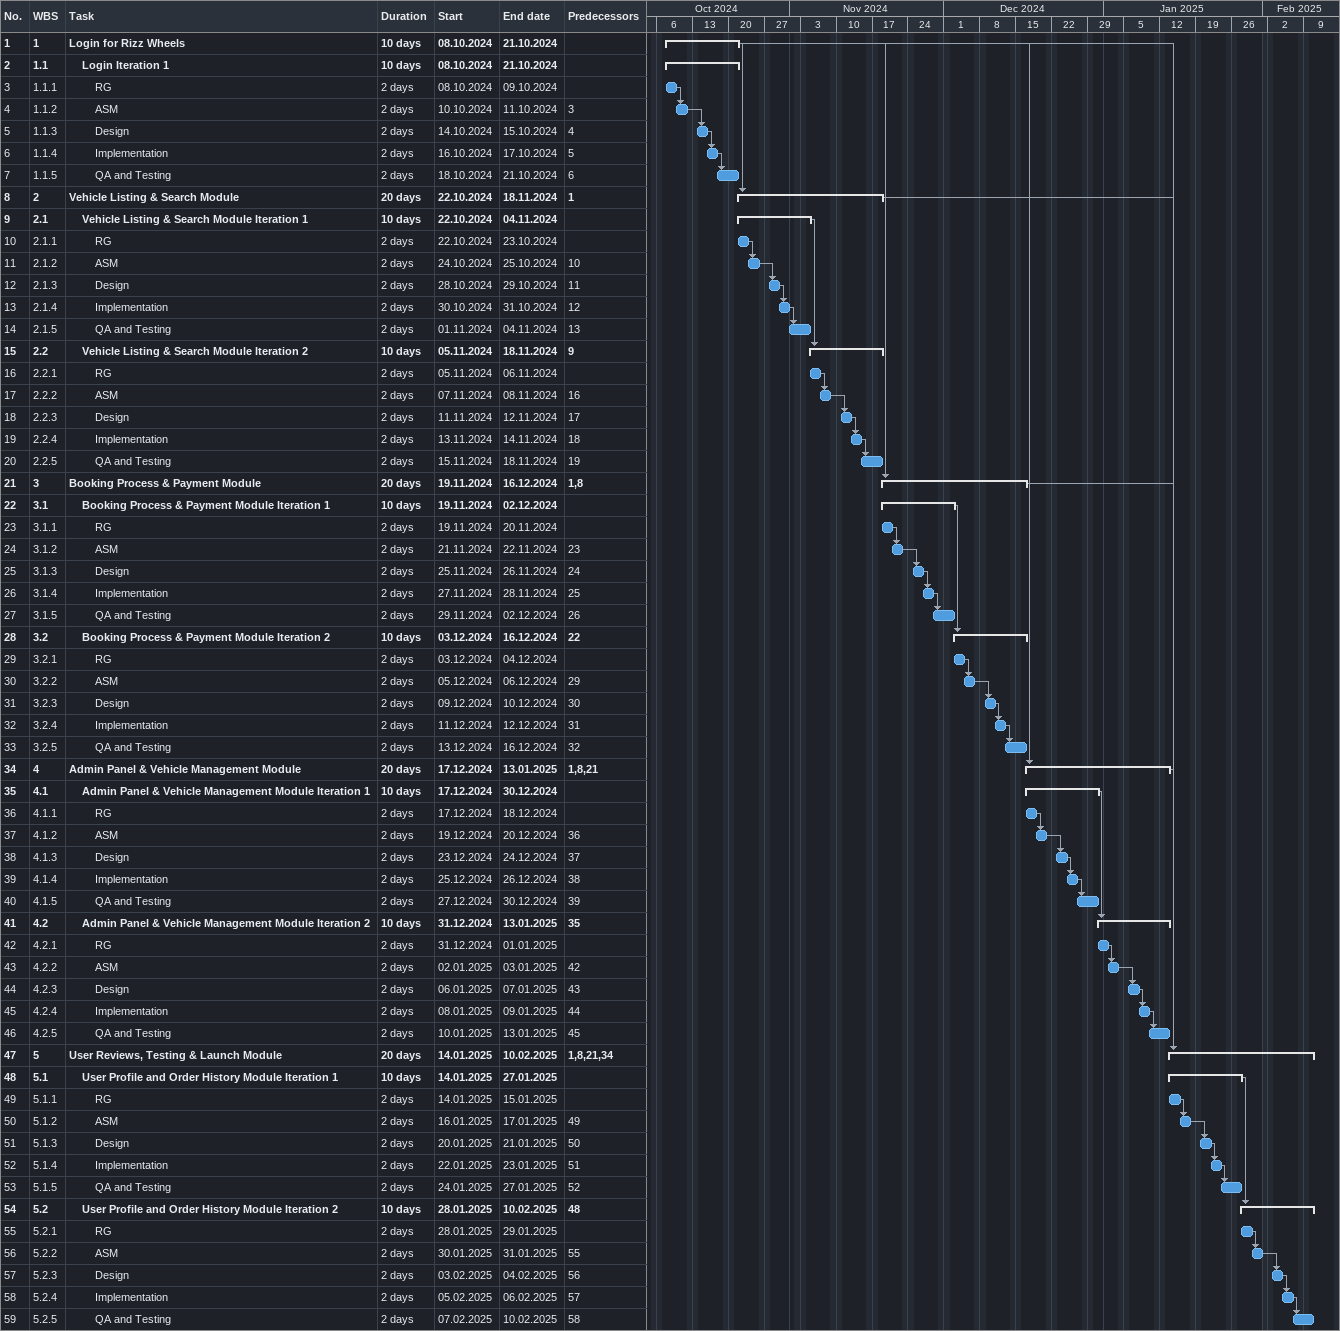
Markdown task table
| ID | WBS | Task | Duration | Start | Finish | Predecessors |
|---|---|---|---|---|---|---|
| 1 | 1 | **Login for Rizz Wheels** | 10d | 2024-10-08 | 2024-10-21 |  |
| 2 | 1.1 | **Login Iteration 1** | 10d | 2024-10-08 | 2024-10-21 |  |
| 3 | 1.1.1 | RG | 2d | 2024-10-08 | 2024-10-09 |  |
| 4 | 1.1.2 | ASM | 2d | 2024-10-10 | 2024-10-11 | 3 |
| 5 | 1.1.3 | Design | 2d | 2024-10-14 | 2024-10-15 | 4 |
| 6 | 1.1.4 | Implementation | 2d | 2024-10-16 | 2024-10-17 | 5 |
| 7 | 1.1.5 | QA and Testing | 2d | 2024-10-18 | 2024-10-21 | 6 |
| 8 | 2 | **Vehicle Listing & Search Module** | 20d | 2024-10-22 | 2024-11-18 | 1 |
| 9 | 2.1 | **Vehicle Listing & Search Module Iteration 1** | 10d | 2024-10-22 | 2024-11-04 |  |
| 10 | 2.1.1 | RG | 2d | 2024-10-22 | 2024-10-23 |  |
| 11 | 2.1.2 | ASM | 2d | 2024-10-24 | 2024-10-25 | 10 |
| 12 | 2.1.3 | Design | 2d | 2024-10-28 | 2024-10-29 | 11 |
| 13 | 2.1.4 | Implementation | 2d | 2024-10-30 | 2024-10-31 | 12 |
| 14 | 2.1.5 | QA and Testing | 2d | 2024-11-01 | 2024-11-04 | 13 |
| 15 | 2.2 | **Vehicle Listing & Search Module Iteration 2** | 10d | 2024-11-05 | 2024-11-18 | 9 |
| 16 | 2.2.1 | RG | 2d | 2024-11-05 | 2024-11-06 |  |
| 17 | 2.2.2 | ASM | 2d | 2024-11-07 | 2024-11-08 | 16 |
| 18 | 2.2.3 | Design | 2d | 2024-11-11 | 2024-11-12 | 17 |
| 19 | 2.2.4 | Implementation | 2d | 2024-11-13 | 2024-11-14 | 18 |
| 20 | 2.2.5 | QA and Testing | 2d | 2024-11-15 | 2024-11-18 | 19 |
| 21 | 3 | **Booking Process & Payment Module** | 20d | 2024-11-19 | 2024-12-16 | 1, 8 |
| 22 | 3.1 | **Booking Process & Payment Module Iteration 1** | 10d | 2024-11-19 | 2024-12-02 |  |
| 23 | 3.1.1 | RG | 2d | 2024-11-19 | 2024-11-20 |  |
| 24 | 3.1.2 | ASM | 2d | 2024-11-21 | 2024-11-22 | 23 |
| 25 | 3.1.3 | Design | 2d | 2024-11-25 | 2024-11-26 | 24 |
| 26 | 3.1.4 | Implementation | 2d | 2024-11-27 | 2024-11-28 | 25 |
| 27 | 3.1.5 | QA and Testing | 2d | 2024-11-29 | 2024-12-02 | 26 |
| 28 | 3.2 | **Booking Process & Payment Module Iteration 2** | 10d | 2024-12-03 | 2024-12-16 | 22 |
| 29 | 3.2.1 | RG | 2d | 2024-12-03 | 2024-12-04 |  |
| 30 | 3.2.2 | ASM | 2d | 2024-12-05 | 2024-12-06 | 29 |
| 31 | 3.2.3 | Design | 2d | 2024-12-09 | 2024-12-10 | 30 |
| 32 | 3.2.4 | Implementation | 2d | 2024-12-11 | 2024-12-12 | 31 |
| 33 | 3.2.5 | QA and Testing | 2d | 2024-12-13 | 2024-12-16 | 32 |
| 34 | 4 | **Admin Panel & Vehicle Management Module** | 20d | 2024-12-17 | 2025-01-13 | 1, 8, 21 |
| 35 | 4.1 | **Admin Panel & Vehicle Management Module Iteration 1** | 10d | 2024-12-17 | 2024-12-30 |  |
| 36 | 4.1.1 | RG | 2d | 2024-12-17 | 2024-12-18 |  |
| 37 | 4.1.2 | ASM | 2d | 2024-12-19 | 2024-12-20 | 36 |
| 38 | 4.1.3 | Design | 2d | 2024-12-23 | 2024-12-24 | 37 |
| 39 | 4.1.4 | Implementation | 2d | 2024-12-25 | 2024-12-26 | 38 |
| 40 | 4.1.5 | QA and Testing | 2d | 2024-12-27 | 2024-12-30 | 39 |
| 41 | 4.2 | **Admin Panel & Vehicle Management Module Iteration 2** | 10d | 2024-12-31 | 2025-01-13 | 35 |
| 42 | 4.2.1 | RG | 2d | 2024-12-31 | 2025-01-01 |  |
| 43 | 4.2.2 | ASM | 2d | 2025-01-02 | 2025-01-03 | 42 |
| 44 | 4.2.3 | Design | 2d | 2025-01-06 | 2025-01-07 | 43 |
| 45 | 4.2.4 | Implementation | 2d | 2025-01-08 | 2025-01-09 | 44 |
| 46 | 4.2.5 | QA and Testing | 2d | 2025-01-10 | 2025-01-13 | 45 |
| 47 | 5 | **User Reviews, Testing & Launch Module** | 20d | 2025-01-14 | 2025-02-10 | 1, 8, 21, 34 |
| 48 | 5.1 | **User Profile and Order History Module Iteration 1** | 10d | 2025-01-14 | 2025-01-27 |  |
| 49 | 5.1.1 | RG | 2d | 2025-01-14 | 2025-01-15 |  |
| 50 | 5.1.2 | ASM | 2d | 2025-01-16 | 2025-01-17 | 49 |
| 51 | 5.1.3 | Design | 2d | 2025-01-20 | 2025-01-21 | 50 |
| 52 | 5.1.4 | Implementation | 2d | 2025-01-22 | 2025-01-23 | 51 |
| 53 | 5.1.5 | QA and Testing | 2d | 2025-01-24 | 2025-01-27 | 52 |
| 54 | 5.2 | **User Profile and Order History Module Iteration 2** | 10d | 2025-01-28 | 2025-02-10 | 48 |
| 55 | 5.2.1 | RG | 2d | 2025-01-28 | 2025-01-29 |  |
| 56 | 5.2.2 | ASM | 2d | 2025-01-30 | 2025-01-31 | 55 |
| 57 | 5.2.3 | Design | 2d | 2025-02-03 | 2025-02-04 | 56 |
| 58 | 5.2.4 | Implementation | 2d | 2025-02-05 | 2025-02-06 | 57 |
| 59 | 5.2.5 | QA and Testing | 2d | 2025-02-07 | 2025-02-10 | 58 |
